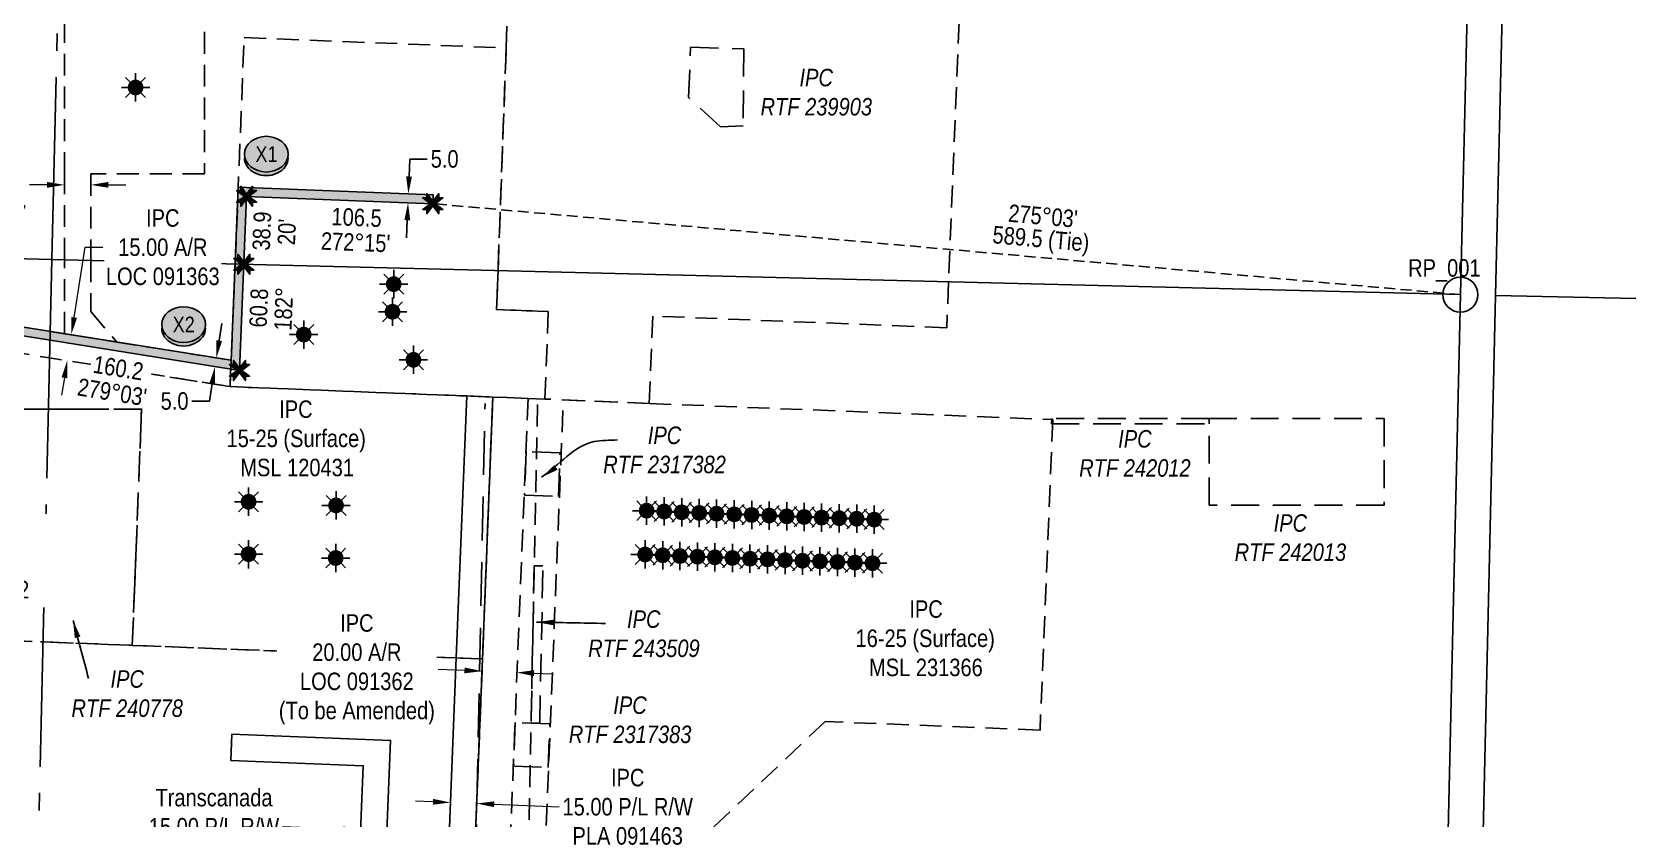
# Model space of a CAD drawing. Extents: x 394144 to 399238, y 6164209 to 6168457.
# Drawn here: x 395577 to 396493, y 6164814 to 6165263 of the extents above; entities that cross this region are included whole.
import ezdxf
from ezdxf.enums import TextEntityAlignment as Align

# ---------------------------------------------------------------- set-up
doc = ezdxf.new("R2010")
doc.units = 0
doc.header["$LTSCALE"] = 5
doc.header["$PDSIZE"] = 0.5
for name, pattern in [('foc-ACCESSROAD', [3.75, 2.5, -1.25]), ('foc-QUARTERLINE', [33, 25, -3, 2, -3]), ('foc-TIELINE', [1.875, 1.25, -0.625]), ('HIDDEN2', [4.7625, 3.175, -1.5875])]:
    doc.linetypes.add(name, pattern=pattern)
doc.layers.get('Defpoints').update_dxf_attribs({"color": 9})
for name, color, linetype in [('35', 37, 'Continuous'), ('C-AR', 13, 'foc-ACCESSROAD'), ('C-RW', 13, 'Continuous'), ('C-WS', 13, 'foc-ACCESSROAD'), ('C-WS-S', 13, 'Continuous'), ('F-RW', 190, 'Continuous'), ('L-BD', 7, 'Continuous'), ('L-BD1', 253, 'Continuous'), ('L-MON', 1, 'Continuous'), ('L-SEC', 7, 'Continuous'), ('L-SECQ', 8, 'foc-QUARTERLINE'), ('L-TIE', 7, 'foc-TIELINE'), ('P-CROSSINGS', 250, 'Continuous'), ('P-PROPOSED', 10, 'Continuous'), ('P-PROPOSED-H', 21, 'Continuous'), ('P-TXT', 4, 'Continuous'), ('T-EXISTING TFA', 220, 'HIDDEN2'), ('T-EXISTING TFA-T', 220, 'Continuous')]:
    doc.layers.add(name, color=color, linetype=linetype)
for name, color, linetype, lineweight in [('C-AR-T', 13, 'Continuous', 9), ('C-RW-T', 13, 'Continuous', 9), ('C-WS-T', 13, 'Continuous', 9), ('F-RW-T', 190, 'Continuous', 9)]:
    doc.layers.add(name, color=color, linetype=linetype, lineweight=lineweight)
doc.styles.add('100L', font='ARIALN.TTF', dxfattribs={"height": 11})
doc.styles.add('80', font='ARIALN.TTF', dxfattribs={"height": 10})
doc.styles.add('80CG', font='ARIALN.TTF', dxfattribs={"height": 10})
doc.styles.add('80L', font='ARIALN.TTF', dxfattribs={"height": 10})
doc.styles.add('Crossing', font='ARIALN.TTF', dxfattribs={"height": 10})
doc.dimstyles.new('Compass 5 000', dxfattribs={"dimscale": 5, "dimtxt": 9, "dimasz": 2, "dimexe": 0.2, "dimexo": 0.0625, "dimgap": 0.5, "dimtad": 0, "dimtih": 1, "dimtoh": 1, "dimzin": 0, "dimdsep": 46, "dimtxsty": '80CG', "dimcen": 0.1, "dimse1": 1, "dimse2": 1, "dimclrd": 256, "dimclrt": 256, "dimaunit": 1, "dimadec": 4, "dimazin": 0, "dimtfac": 0.06, "dimtofl": 0, "dimtmove": 0, "dimatfit": 1, "dimfxl": 0.2, "dimtolj": 1, "dimtzin": 0, "dimlwd": -1, "dimarcsym": 0})

# ---------------------------------------------------------------- blocks, each defined once
blk = doc.blocks.new('*D426')
at = {"layer": 'C-AR-T', "transparency": 16777216}
for p, q in [((395601, 6165100.23), (395607.39, 6165140.32)), ((395607.39, 6165140.32), (395617.39, 6165140.32)), ((395595.49, 6165065.67), (395593.92, 6165055.79))]:
    blk.add_line(p, q, dxfattribs=at)
for points in [[(395599.36, 6165100.49), (395602.65, 6165099.97), (395599.43, 6165090.36)], [(395593.84, 6165065.93), (395597.14, 6165065.41), (395597.07, 6165075.54)]]:
    blk.add_solid(points, dxfattribs=at)
at = {"layer": 'Defpoints', "color": 0, "transparency": 16777216}
for p in [(395609.72, 6165088.71), (395597.07, 6165075.54), (395607.36, 6165073.9)]:
    blk.add_point(p, dxfattribs=at)
at = {"layer": 'C-AR-T', "transparency": 16777216, "insert": (395651.69, 6165140.32), "char_height": 10, "attachment_point": 5, "style": '80CG', "bg_fill": 3, "box_fill_scale": 1.1, "bg_fill_color": 256, "bg_fill_true_color": 13158600, "bg_fill_transparency": 0}
blk.add_mtext('\\A1;IPC\\P15.00 A/R\\PLOC 091363', dxfattribs=at)
blk = doc.blocks.new('*D427')
at = {"layer": 'C-AR-T', "transparency": 16777216}
for p, q in [((395824.02, 6164898.48), (395808.91, 6164899.08)), ((395863.77, 6164896.89), (395873.76, 6164896.49))]:
    blk.add_line(p, q, dxfattribs=at)
for points in [[(395824.09, 6164900.14), (395823.96, 6164896.81), (395834.02, 6164898.08)], [(395863.83, 6164898.55), (395863.7, 6164895.22), (395853.77, 6164897.29)]]:
    blk.add_solid(points, dxfattribs=at)
at = {"layer": 'Defpoints', "color": 0, "transparency": 16777216}
for p in [(395834.02, 6164898.08), (395830.99, 6164822.24), (395850.74, 6164821.45)]:
    blk.add_point(p, dxfattribs=at)
at = {"layer": 'C-AR-T', "transparency": 16777216, "insert": (395762.53, 6164899.08), "char_height": 10, "attachment_point": 5, "style": '80CG', "bg_fill": 3, "box_fill_scale": 1.1, "bg_fill_color": 256, "bg_fill_true_color": 13158600, "bg_fill_transparency": 0}
blk.add_mtext('\\A1;IPC\\P20.00 A/R\\PLOC 091362\\P(To be Amended)', dxfattribs=at)
blk = doc.blocks.new('*D431')
at = {"layer": 'C-AR-T', "transparency": 16777216}
for p, q in [((395585.53, 6165175.99), (395575.53, 6165175.99)), ((395620.53, 6165176), (395630.53, 6165176))]:
    blk.add_line(p, q, dxfattribs=at)
for points in [[(395585.53, 6165177.66), (395585.53, 6165174.33), (395595.53, 6165176)], [(395620.53, 6165177.67), (395620.53, 6165174.33), (395610.53, 6165176)]]:
    blk.add_solid(points, dxfattribs=at)
at = {"layer": 'Defpoints', "color": 0, "transparency": 16777216}
for p in [(395595.53, 6165176), (395595.54, 6165167.43), (395610.53, 6165167.43)]:
    blk.add_point(p, dxfattribs=at)
at = {"layer": 'C-AR-T', "transparency": 16777216, "insert": (395541.23, 6165175.99), "char_height": 10, "attachment_point": 5, "style": '80CG'}
blk.add_mtext('\\A1;IPC\\P15.00 A/R\\PLOC 120977', dxfattribs=at)
blk = doc.blocks.new('*D446')
at = {"layer": 'C-RW-T', "transparency": 16777216}
for p, q in [((395806.03, 6164823.39), (395796.04, 6164823.79)), ((395840.99, 6164821.98), (395878.15, 6164820.49))]:
    blk.add_line(p, q, dxfattribs=at)
for points in [[(395806.1, 6164825.05), (395805.96, 6164821.72), (395816.02, 6164822.99)], [(395841.06, 6164823.65), (395840.92, 6164820.32), (395831, 6164822.38)]]:
    blk.add_solid(points, dxfattribs=at)
at = {"layer": 'Defpoints', "color": 0, "transparency": 16777216}
for p in [(395816.02, 6164822.99), (395814.74, 6164791.06), (395829.72, 6164790.46)]:
    blk.add_point(p, dxfattribs=at)
at = {"layer": 'C-RW-T', "transparency": 16777216, "insert": (395917.24, 6164820.49), "char_height": 10, "attachment_point": 5, "style": '80CG'}
blk.add_mtext('\\A1;IPC\\P15.00 P/L R/W\\PPLA 091463', dxfattribs=at)
blk = doc.blocks.new('*D452')
at = {"layer": 'Defpoints', "color": 0, "transparency": 16777216}
for p in [(395733.48, 6165168.08), (395733.68, 6165173.07), (395791.75, 6165165.78)]:
    blk.add_point(p, dxfattribs=at)
at = {"layer": 'P-TXT', "transparency": 16777216}
for p, q in [((395792.34, 6165180.77), (395792.74, 6165190.76)), ((395792.74, 6165190.76), (395802.74, 6165190.76)), ((395791.36, 6165155.79), (395790.96, 6165145.79))]:
    blk.add_line(p, q, dxfattribs=at)
for points in [[(395790.68, 6165180.83), (395794.01, 6165180.7), (395791.95, 6165170.78)], [(395789.69, 6165155.85), (395793.02, 6165155.72), (395791.75, 6165165.78)]]:
    blk.add_solid(points, dxfattribs=at)
at = {"layer": 'P-TXT', "transparency": 16777216, "insert": (395812.69, 6165190.76), "char_height": 10, "attachment_point": 5, "style": '80CG'}
blk.add_mtext('\\A1;5.0', dxfattribs=at)
blk = doc.blocks.new('GAS')
h = blk.add_hatch(color=255)
h.dxf.hatch_style = 1
edge = h.paths.add_edge_path()
edge.add_arc((0, 0), 0.9, 0, 360)
for p, q in [((-0.81, 0), (-1.62, 0)), ((-0.57, 0.57), (-1.14, 1.14)), ((0, 0.81), (0, 1.62)), ((0.57, 0.57), (1.14, 1.14)), ((1.62, 0), (0.81, 0)), ((-0.57, -0.57), (-1.14, -1.14)), ((0, -0.81), (0, -1.62)), ((1.14, -1.14), (0.57, -0.57))]:
    blk.add_line(p, q)
blk.add_circle((0, 0), 0.8)
blk = doc.blocks.new('*D478')
at = {"layer": 'Defpoints', "color": 0, "transparency": 16777216}
for p in [(395764.69, 6164807.25), (395760.45, 6164701.76), (395775.44, 6164701.16)]:
    blk.add_point(p, dxfattribs=at)
at = {"layer": 'F-RW-T', "transparency": 16777216}
for p, q in [((395754.7, 6164807.65), (395720.02, 6164809.05)), ((395789.67, 6164806.25), (395799.66, 6164805.85))]:
    blk.add_line(p, q, dxfattribs=at)
for points in [[(395754.77, 6164809.32), (395754.63, 6164805.99), (395764.69, 6164807.25)], [(395789.73, 6164807.92), (395789.6, 6164804.58), (395779.67, 6164806.65)]]:
    blk.add_solid(points, dxfattribs=at)
at = {"layer": 'F-RW-T', "transparency": 16777216, "insert": (395680.93, 6164809.05), "char_height": 10, "attachment_point": 5, "style": '80CG'}
blk.add_mtext('\\A1;Transcanada\\P15.00 P/L R/W\\PPLA 240246', dxfattribs=at)
blk = doc.blocks.new('TEMP')
h = blk.add_hatch(color=255)
h.dxf.hatch_style = 1
h.paths.add_polyline_path([(0, 0.25), (-0.67, 1.15), (-0.67, 0.67), (-1.15, 0.67), (-0.25, 0), (-1.15, -0.67), (-0.67, -0.67), (-0.67, -1.15), (0, -0.25), (0.67, -1.15), (0.67, -0.67), (1.15, -0.67), (0.25, 0), (1.15, 0.67), (0.67, 0.67), (0.67, 1.15)])
h.paths.add_polyline_path([(0.57, 0.85), (0.57, 0.57), (0.85, 0.57), (0.08, 0), (0.85, -0.57), (0.57, -0.57), (0.57, -0.85), (0, -0.08), (-0.57, -0.85), (-0.57, -0.57), (-0.85, -0.57), (-0.08, 0), (-0.85, 0.57), (-0.57, 0.57), (-0.57, 0.85), (0, 0.08)], flags=16)
h = blk.add_hatch(color=1)
h.dxf.hatch_style = 1
h.paths.add_polyline_path([(0, 0.08), (-0.57, 0.85), (-0.57, 0.57), (-0.85, 0.57), (-0.08, 0), (-0.85, -0.57), (-0.57, -0.57), (-0.57, -0.85), (0, -0.08), (0.57, -0.85), (0.57, -0.57), (0.85, -0.57), (0.08, 0), (0.85, 0.57), (0.57, 0.57), (0.57, 0.85)])
at = {"color": 1}
for p, q in [((-0.08, 0), (0.08, 0)), ((0, 0.08), (0, -0.08))]:
    blk.add_line(p, q, dxfattribs=at)
at = {"color": 255, "flags": 128}
blk.add_lwpolyline([(-0.25, 0), (-1.15, 0.67), (-0.67, 0.67), (-0.67, 1.15), (0, 0.25), (0.67, 1.15), (0.67, 0.67), (1.15, 0.67), (0.25, 0), (1.15, -0.67), (0.67, -0.67), (0.67, -1.15), (0, -0.25), (-0.67, -1.15), (-0.67, -0.67), (-1.15, -0.67)], close=True, dxfattribs=at)
at = {"color": 1, "flags": 128}
blk.add_lwpolyline([(-0.08, 0), (-0.85, 0.57), (-0.57, 0.57), (-0.57, 0.85), (0, 0.08), (0.57, 0.85), (0.57, 0.57), (0.85, 0.57), (0.08, 0), (0.85, -0.57), (0.57, -0.57), (0.57, -0.85), (0, -0.08), (-0.57, -0.85), (-0.57, -0.57), (-0.85, -0.57)], close=True, dxfattribs=at)
blk = doc.blocks.new('*D483')
at = {"layer": 'Defpoints', "color": 0, "transparency": 16777216}
for p in [(395670.39, 6165073.93), (395671.18, 6165078.86), (395681.51, 6165072.16)]:
    blk.add_point(p, dxfattribs=at)
at = {"layer": 'P-TXT', "transparency": 16777216}
for p, q in [((395683.87, 6165086.97), (395685.44, 6165096.84)), ((395679.93, 6165062.28), (395678.36, 6165052.41)), ((395678.36, 6165052.41), (395668.36, 6165052.41))]:
    blk.add_line(p, q, dxfattribs=at)
for points in [[(395682.22, 6165087.23), (395685.52, 6165086.7), (395682.3, 6165077.09)], [(395678.29, 6165062.54), (395681.58, 6165062.02), (395681.51, 6165072.16)]]:
    blk.add_solid(points, dxfattribs=at)
at = {"layer": 'P-TXT', "transparency": 16777216, "insert": (395658.41, 6165052.41), "char_height": 10, "attachment_point": 5, "style": '80CG'}
blk.add_mtext('\\A1;5.0', dxfattribs=at)
blk = doc.blocks.new('xing2')
h = blk.add_hatch(color=50)
h.dxf.hatch_style = 1
edge = h.paths.add_edge_path()
edge.add_ellipse((0, 0), major_axis=(-12.5, 0), ratio=0.816297, start_angle=0, end_angle=360)
h = blk.add_hatch(color=250)
h.dxf.hatch_style = 1
edge = h.paths.add_edge_path()
edge.add_ellipse((0, -2.05), major_axis=(-12.5, 0), ratio=0.816297, start_angle=0, end_angle=180)
edge.add_line((12.5, -2.05), (12.5, 0))
edge.add_ellipse((0, 0), major_axis=(-12.5, 0), ratio=0.816297, start_angle=0, end_angle=180, ccw=False)
edge.add_line((-12.5, 0), (-12.5, -2.05))
at = {"color": 250}
blk.add_ellipse((0, 0), major_axis=(-12.5, 0), ratio=0.816297, dxfattribs=at)
blk.add_ellipse((0, -2.05), major_axis=(-12.5, 0), ratio=0.816297, start_param=0, end_param=3.141593, dxfattribs=at)
at = {"color": 250, "style": 'Crossing'}
blk.add_attdef('CROSSING', text='', height=9, dxfattribs=at).set_placement((0.09, 0.02), align=Align.MIDDLE_CENTER)
at = {"color": 250, "style": 'Crossing', "flags": 1}
for tag, p in [('OWNER', (0.09, -12.49)), ('DESCRIPTION', (0.09, -25.77)), ('LOCATION', (0.09, -39.3)), ('DWG_REF', (0.09, -52.84))]:
    blk.add_attdef(tag, text='', height=9, dxfattribs=at).set_placement(p, align=Align.MIDDLE_CENTER)

msp = doc.modelspace()

# ---------------------------------------------------------------- hatches: boundary and pattern name
at = {"layer": 'P-PROPOSED-H'}
h = msp.add_hatch(color=256, dxfattribs=at)
h.dxf.hatch_style = 1
h.paths.add_polyline_path([(395805.928, 6165165.221), (395806.125, 6165170.216), (395694.765, 6165174.61), (395690.738, 6165075.746), (395542.31, 6165099.408), (395542.309, 6165104.43), (395442.325, 6165113.856), (395442.324, 6165108.834), (395340.827, 6165116.113), (395340.826, 6165139.569), (395300.826, 6165140.575), (395300.826, 6165189.184), (395231.319, 6165189.185), (395231.319, 6165184.186), (395295.828, 6165184.186), (395295.828, 6165135.702), (395335.828, 6165134.695), (395335.828, 6165111.461), (395447.321, 6165103.464), (395447.322, 6165108.364), (395537.312, 6165099.881), (395537.312, 6165095.143), (395695.504, 6165069.925), (395699.556, 6165169.419)])

# ---------------------------------------------------------------- linework, layer by layer
at = {"layer": '35', "color": 3}
msp.add_circle((396392.911, 6165113.243), 9.996, dxfattribs=at)
at = {"layer": 'C-AR', "flags": 128}
msp.add_lwpolyline([(395690.738, 6165075.746), (395690.094, 6165060.665), (395640.378, 6165068.59), (395587.047, 6165077.092), (395542.312, 6165084.223), (395542.31, 6165099.408), (395587.399, 6165092.22), (395595.545, 6165090.922), (395625.354, 6165086.169), (395690.738, 6165075.746)], close=True, dxfattribs=at)
at = {"layer": 'C-AR'}
msp.add_lwpolyline([(395846.267, 6164703.536), (395845.552, 6164685.715), (395843.894, 6164685.757), (395842.394, 6164685.794), (395833.551, 6164686.015), (395833.093, 6164686.026), (395825.551, 6164686.215), (395826.215, 6164704.263), (395827.276, 6164729.354), (395827.531, 6164735.741), (395834.292, 6164905.003), (395840.195, 6165054.742), (395848.332, 6165054.42), (395860.328, 6165053.945), (395846.267, 6164703.536)], close=True, dxfattribs=at)
at = {"layer": 'C-RW'}
msp.add_lwpolyline([(395813.695, 6164764.982), (395819.337, 6164905.584), (395825.346, 6165055.327), (395840.195, 6165054.742), (395834.292, 6164905.003), (395827.531, 6164735.741)], dxfattribs=at)
at = {"layer": 'C-WS'}
for points in [[(396100.564, 6165120.53), (396099.516, 6165094.305), (395931.525, 6165101.021), (395929.532, 6165051.048), (395869.914, 6165053.566), (395871.898, 6165103.62), (395850.339, 6165104.405), (395842.342, 6165104.696), (395843.159, 6165126.963), (395847.822, 6165254.245), (395851.442, 6165354.483), (395859.432, 6165354.161), (396109.505, 6165344.165), (396100.564, 6165120.53)], [(395610.537, 6165103.525), (395625.354, 6165086.169), (395595.545, 6165090.922), (395595.539, 6165133.165), (395595.533, 6165182.21), (395595.524, 6165282.174), (395675.496, 6165282.183), (395675.506, 6165182.218), (395610.527, 6165182.212), (395610.534, 6165132.789), (395610.537, 6165103.525)], [(395871.898, 6165103.62), (395869.914, 6165053.566), (395860.328, 6165053.945), (395848.332, 6165054.42), (395840.195, 6165054.742), (395825.346, 6165055.327), (395690.094, 6165060.665), (395690.738, 6165075.746), (395692.217, 6165110.338), (395693.025, 6165130.722), (395698.156, 6165260.151), (395847.822, 6165254.245), (395843.159, 6165126.963), (395842.342, 6165104.696), (395850.339, 6165104.405), (395871.898, 6165103.62)], [(395840.195, 6165054.742), (395834.292, 6164905.003), (395819.337, 6164905.584), (395634.276, 6164912.805), (395640.378, 6165068.59), (395690.094, 6165060.665), (395825.346, 6165055.327), (395840.195, 6165054.742)], [(395634.276, 6164912.805), (395639.561, 6165047.718), (395489.614, 6165047.76), (395489.614, 6164918.448)], [(395929.532, 6165051.048), (396160.06, 6165041.883), (396152.755, 6164864.382), (396030.008, 6164869.256), (395966.073, 6164808.604), (395964.354, 6164749.63), (395868.44, 6164753.582), (395880.46, 6165053.121), (395929.532, 6165051.048)], [(395834.299, 6164905.003), (395831.898, 6164845.088), (395828.945, 6164771.155), (395818.826, 6164751.521), (395812.676, 6164739.589), (395788.599, 6164696.183), (395783.457, 6164547.039), (395768.475, 6164547.623), (395574.885, 6164555.175), (395164.372, 6164571.187), (395174.7, 6164870.792), (395300.826, 6164865.766), (395300.827, 6164925.812), (395583.265, 6164914.795), (395634.276, 6164912.804), (395819.337, 6164905.584), (395834.299, 6164905.003)]]:
    msp.add_lwpolyline(points, close=True, dxfattribs=at)
at = {"layer": 'L-SEC', "flags": 128}
for points in [[(396411.885, 6165917.232), (396392.911, 6165113.243)], [(396431.99, 6165916.784), (396413.015, 6165112.794)], [(394783.711, 6165153.628), (395588.358, 6165133.345)], [(395588.358, 6165133.345), (396392.911, 6165113.243)], [(396392.911, 6165113.243), (396374.446, 6164309.206)], [(396413.015, 6165112.794), (396394.551, 6164308.755), (396392.218, 6164208.734)], [(396413.015, 6165112.794), (396493.141, 6165111.004)]]:
    msp.add_lwpolyline(points, dxfattribs=at)
at = {"layer": 'L-SECQ', "flags": 128}
for points in [[(395606.321, 6165897.411), (395588.358, 6165133.345)], [(395588.358, 6165133.345), (395570.319, 6164359.202)]]:
    msp.add_lwpolyline(points, dxfattribs=at)
at = {"layer": 'L-TIE', "flags": 128}
msp.add_lwpolyline([(396392.911, 6165113.243), (395805.928, 6165165.221)], dxfattribs=at)
at = {"layer": 'P-PROPOSED', "flags": 128}
msp.add_lwpolyline([(395805.928, 6165165.221), (395806.125, 6165170.216), (395694.765, 6165174.61), (395690.738, 6165075.746), (395542.31, 6165099.408), (395542.309, 6165104.43), (395442.325, 6165113.856), (395442.324, 6165108.834), (395340.827, 6165116.113), (395340.826, 6165139.569), (395300.826, 6165140.575), (395300.826, 6165189.184), (395231.319, 6165189.185), (395231.319, 6165184.186), (395295.828, 6165184.186), (395295.828, 6165135.702), (395335.828, 6165134.695), (395335.828, 6165111.461), (395447.321, 6165103.464), (395447.322, 6165108.364), (395537.312, 6165099.881), (395537.312, 6165095.143), (395695.504, 6165069.925), (395699.556, 6165169.419)], close=True, dxfattribs=at)
at = {"layer": 'T-EXISTING TFA'}
msp.add_lwpolyline([(395953.146, 6165254.636), (395983.554, 6165253.828), (395983.105, 6165209.658), (395970.319, 6165209.098), (395952.036, 6165225.914), (395953.146, 6165254.636)], dxfattribs=at)
for points in [[(395634.276, 6164912.805), (395639.561, 6165047.718), (395489.614, 6165047.76), (395489.614, 6164918.448)], [(396159.305, 6165039.371), (396249.328, 6165039.371), (396249.328, 6165042.37), (396159.417, 6165042.37)], [(396249.328, 6164992.888), (396249.328, 6165042.37), (396349.291, 6165042.37), (396349.291, 6164992.888), (396249.328, 6164992.888)], [(395858.337, 6164998.607), (395877.666, 6164997.924), (395878.598, 6165022.898), (395859.269, 6165023.581)], [(395867.01, 6164868.266), (395868.846, 6164958.213), (395863.849, 6164958.315), (395862.013, 6164868.368)], [(395852.087, 6164843.713), (395871.882, 6164843.013), (395872.814, 6164867.986), (395853.019, 6164868.687)]]:
    msp.add_lwpolyline(points, close=True, dxfattribs=at)

# ---------------------------------------------------------------- block references
at = {"layer": 'C-WS-S', "xscale": 4.99816500000001, "yscale": 4.99816500000001, "zscale": 4.99816500000001}
for p in [(395636.141, 6165231.658), (395783.594, 6165119.252), (395782.902, 6165103.458), (395732.188, 6165090.417), (395794.848, 6165076.007), (395700.674, 6164994.862), (395750.651, 6164992.779), (395928.065, 6164989.776), (395938.071, 6164989.315), (395948.078, 6164988.854), (395958.088, 6164988.505), (395968.032, 6164988.045), (395978.041, 6164987.696), (395988.051, 6164987.346), (395998.06, 6164986.997), (396008.067, 6164986.536), (396018.013, 6164986.188), (396028.023, 6164985.838), (396038.032, 6164985.489), (396048.042, 6164985.14), (396058.049, 6164984.679), (395700.652, 6164964.913), (395927.217, 6164964.746), (395937.223, 6164964.285), (395947.104, 6164963.827), (395957.114, 6164963.477), (395967.06, 6164963.129), (395977.07, 6164962.779), (395987.077, 6164962.319), (395997.086, 6164961.969), (396007.093, 6164961.508), (396017.04, 6164961.16), (396027.05, 6164960.811), (396037.059, 6164960.461), (396047.069, 6164960.112), (396057.078, 6164959.763)]:
    msp.add_blockref('GAS', p, dxfattribs=at)
at = {"layer": 'L-MON', "xscale": 4.998165000000002, "yscale": 4.998165000000002, "zscale": 4.998165000000002}
for p in [(395699.556, 6165169.419), (395805.928, 6165165.221), (395697.975, 6165130.606)]:
    msp.add_blockref('TEMP', p, dxfattribs=at)
at = {"layer": 'P-CROSSINGS'}
msp.add_blockref('xing2', (395710.812, 6165193.538), dxfattribs=at).add_auto_attribs({'CROSSING': 'X1'})

# ---------------------------------------------------------------- texts
at = {"layer": '35', "color": 3, "style": '80'}
msp.add_attdef('RP_001', (396363.04, 6165123.523), 'RP', height=9.9963, dxfattribs=at)
at = {"layer": 'L-BD', "style": '80L'}
for s, height, p in [("275°03'", 9.9963, (396154.464, 6165158.192)), ('589.5 (Tie)', 9.99633, (396153.207, 6165144.003))]:
    msp.add_text(s, height=height, rotation=354.9396, dxfattribs=at).set_placement(p, align=Align.MIDDLE)
at = {"layer": 'L-BD1', "style": '80L'}
for s, rotation, p in [('38.9', 87.6678, (395708.254, 6165149.626)), ('106.5', 357.7392, (395762.405, 6165157.434)), ("20'", 87.6678, (395722.487, 6165149.046)), ("272°15'", 357.7392, (395761.843, 6165143.2)), ('60.8', 87.6678, (395706.462, 6165105.638)), ('182°', 87.6678, (395720.695, 6165105.059))]:
    msp.add_text(s, height=9.9963, rotation=rotation, dxfattribs=at).set_placement(p, align=Align.MIDDLE)
at = {"layer": 'T-EXISTING TFA-T', "char_height": 10, "attachment_point": 1, "style": '100L'}
for s, width, insert in [('\\pi25.98452;{\\fArial Narrow|b0|i1|c0|p34;IPC\\P\\pi3.73349;RTF 239903}', 70.60477, (395989.395, 6165242.321)), ('\\pi22.79898;{\\fArial Narrow|b0|i1|c0|p34;IPC\\P\\pi0.52067;RTF 242012}', 64.2337, (396174.623, 6165035.858)), ('\\pi22.79898;{\\fArial Narrow|b0|i1|c0|p34;IPC\\P\\pi0.54795;RTF 242013}', 64.2337, (396263.41, 6164987.73)), ('\\pi22.79898;{\\fArial Narrow|b0|i1|c0|p34;IPC\\P\\pi0.51044;RTF 240778}', 64.2337, (395599.024, 6164898.582))]:
    msp.add_mtext_dynamic_manual_height_columns(s, width=width, gutter_width=55, heights=[0], dxfattribs=dict(at, insert=insert))

# ---------------------------------------------------------------- dimensions: what is measured, and where the dimension line sits
at = {"layer": 'P-TXT'}
dim = msp.add_linear_dim(base=(395791.752, 6165165.779), p1=(395733.682, 6165173.074), p2=(395733.484, 6165168.078), angle=267.740222, text='5.0', dimstyle='Compass 5 000', dxfattribs=at)
dim.commit()
dim.dimension.update_dxf_attribs({"geometry": '*D452', "text_midpoint": (395812.69, 6165190.76), "dimtype": 161})

# ---------------------------------------------------------------- leaders
at = {"layer": 'T-EXISTING TFA-T', "path_type": 1}
msp.add_leader([(395600.436, 6164927.051), (395609.31, 6164893.771)], dimstyle='Compass 5 000', override={"dimgap": 0.5, "dimtad": 0}, dxfattribs=at)

# ---------------------------------------------------------------- next in the draw order: texts
at = {"layer": 'C-WS-T', "insert": (395502.39, 6164982.959), "char_height": 10, "attachment_point": 1, "style": '80L', "bg_fill": 2}
msp.add_mtext_dynamic_manual_height_columns('\\pi30.73213;IPC\\P\\pi9.57933;Work Camp\\P\\pi7.43404;DML 240022', width=78.99495, gutter_width=50, heights=[0], dxfattribs=at)
at = {"layer": 'L-BD1', "insert": (395623.519, 6165062.486), "char_height": 9.9963, "width": 43.01178, "attachment_point": 2, "rotation": 350.9424, "style": '80L', "bg_fill": 3, "box_fill_scale": 1.15, "bg_fill_color": 256, "bg_fill_true_color": 256, "bg_fill_transparency": 0}
msp.add_mtext("279°03'", dxfattribs=at)
at = {"layer": 'T-EXISTING TFA-T', "insert": (395902.945, 6165037.866), "char_height": 10, "attachment_point": 1, "style": '100L', "bg_fill": 2}
msp.add_mtext_dynamic_manual_height_columns('\\pi25.79011;{\\fArial Narrow|b0|i1|c0|p34;IPC\\P\\pi0.32626;RTF 2317382}', width=70.21596, gutter_width=55, heights=[0], dxfattribs=at)
at = {"layer": 'T-EXISTING TFA-T', "insert": (395883.236, 6164883.627), "char_height": 10, "attachment_point": 1, "style": '100L', "bg_fill": 3, "box_fill_scale": 1.1, "bg_fill_color": 256, "bg_fill_transparency": 0}
msp.add_mtext_dynamic_manual_height_columns('\\pi25.79011;{\\fArial Narrow|b0|i1|c0|p34;IPC\\P\\pi0.35355;RTF 2317383}', width=70.21596, gutter_width=55, heights=[0], dxfattribs=at)

# ---------------------------------------------------------------- next in the draw order: linework, layer by layer
at = {"layer": 'C-AR', "flags": 128}
msp.add_lwpolyline([(395865.73, 6165050.433), (395860.388, 6164788.78), (395863.086, 6164725.258), (395866.22, 6164696.556), (395880.497, 6164596.594), (395887.179, 6164559.567), (395890.795, 6164543.805), (395897.946, 6164524.451), (395908.367, 6164502.568), (395934.458, 6164462.628), (395999.877, 6164369.835), (396114.045, 6164215.662)], dxfattribs=at)
at = {"layer": 'F-RW', "flags": 128}
msp.add_lwpolyline([(396306.852, 6164210.896), (396252.465, 6164284.366), (396047.467, 6164398.547), (395763.68, 6164408.524), (395781.754, 6164858.4), (395691.194, 6164862.039), (395690.592, 6164847.056), (395766.17, 6164844.02), (395748.092, 6164394.068), (396043.328, 6164383.689), (396242.34, 6164272.842), (396287.873, 6164211.333)], dxfattribs=at)

# ---------------------------------------------------------------- next in the draw order: texts
at = {"layer": 'L-BD1', "insert": (395612.938, 6165078.556), "char_height": 9.9963, "width": 31.99236, "attachment_point": 1, "rotation": 350.9424, "style": '80L', "bg_fill": 3, "box_fill_scale": 1.15, "bg_fill_color": 256, "bg_fill_true_color": 256, "bg_fill_transparency": 0}
msp.add_mtext('160.2', dxfattribs=at)

# ---------------------------------------------------------------- next in the draw order: leaders
at = {"layer": 'T-EXISTING TFA-T', "path_type": 1}
msp.add_leader([(395868.029, 6165008.902), (395898.068, 6165029.302), (395911.434, 6165030.193)], dimstyle='Compass 5 000', override={"dimgap": 0.5, "dimtad": 0}, dxfattribs=at)

# ---------------------------------------------------------------- next in the draw order: texts
at = {"layer": 'T-EXISTING TFA-T', "insert": (395891.089, 6164932.799), "char_height": 10, "attachment_point": 1, "style": '100L', "bg_fill": 3, "box_fill_scale": 1.1, "bg_fill_color": 256, "bg_fill_transparency": 0}
msp.add_mtext_dynamic_manual_height_columns('\\pi25.79011;{\\fArial Narrow|b0|i1|c0|p34;IPC\\P\\pi3.57319;RTF 243509}', width=70.21596, gutter_width=55, heights=[0], dxfattribs=at)

# ---------------------------------------------------------------- next in the draw order: dimensions: what is measured, and where the dimension line sits
at = {"layer": 'C-AR-T'}
dim = msp.add_linear_dim(base=(395597.065, 6165075.543), p1=(395609.724, 6165088.714), p2=(395607.363, 6165073.901), angle=260.941431, text='IPC\\P15.00 A/R\\PLOC 091363', dimstyle='Compass 5 000', override={"dimtfill": 1}, dxfattribs=at)
dim.commit()
dim.dimension.update_dxf_attribs({"geometry": '*D426', "text_midpoint": (395651.693, 6165140.318), "dimtype": 161})

# ---------------------------------------------------------------- next in the draw order: linework, layer by layer
at = {"layer": 'C-AR', "ltscale": 2, "flags": 128}
msp.add_lwpolyline([(396076.028, 6164216.608), (395975.569, 6164352.269), (395909.643, 6164445.782), (395882.158, 6164487.855), (395870.287, 6164512.784), (395861.998, 6164535.22), (395857.792, 6164553.548), (395850.887, 6164591.81), (395836.463, 6164692.807), (395833.166, 6164722.992), (395830.387, 6164788.449), (395835.748, 6165051.045)], dxfattribs=at)

# ---------------------------------------------------------------- next in the draw order: block references
at = {"layer": 'L-MON', "xscale": 4.998165000000002, "yscale": 4.998165000000002, "zscale": 4.998165000000002}
msp.add_blockref('TEMP', (395695.504, 6165069.925), dxfattribs=at)
at = {"layer": 'P-CROSSINGS'}
msp.add_blockref('xing2', (395663.555, 6165096.149), dxfattribs=at).add_auto_attribs({'CROSSING': 'X2'})

# ---------------------------------------------------------------- next in the draw order: texts
at = {"layer": 'C-WS-T', "insert": (395683.814, 6165052.79), "char_height": 10, "attachment_point": 1, "style": '80L'}
msp.add_mtext_dynamic_manual_height_columns('\\pi34.3557;IPC\\P\\pi4.28749;15-25 (Surface)\\P\\pi12.12514;MSL 120431', width=86.2421, gutter_width=50, heights=[0], dxfattribs=at)

# ---------------------------------------------------------------- next in the draw order: dimensions: what is measured, and where the dimension line sits
at = {"layer": 'C-AR-T'}
dim = msp.add_linear_dim(base=(395595.534, 6165175.996), p1=(395610.529, 6165167.434), p2=(395595.535, 6165167.432), angle=180.006969, text='IPC\\P15.00 A/R\\PLOC 120977', dimstyle='Compass 5 000', dxfattribs=at)
dim.commit()
dim.dimension.update_dxf_attribs({"geometry": '*D431', "text_midpoint": (395541.233, 6165175.993), "dimtype": 161})
at = {"layer": 'P-TXT'}
dim = msp.add_linear_dim(base=(395681.509, 6165072.156), p1=(395671.176, 6165078.865), p2=(395670.389, 6165073.929), angle=260.94242, text='5.0', dimstyle='Compass 5 000', dxfattribs=at)
dim.commit()
dim.dimension.update_dxf_attribs({"geometry": '*D483', "text_midpoint": (395658.408, 6165052.406), "dimtype": 161})

# ---------------------------------------------------------------- next in the draw order: leaders
at = {"layer": 'T-EXISTING TFA-T', "path_type": 1}
msp.add_leader([(395865.231, 6164926.051), (395904.596, 6164925.302)], dimstyle='Compass 5 000', override={"dimgap": 0.5, "dimtad": 0}, dxfattribs=at)

# ---------------------------------------------------------------- next in the draw order: texts
at = {"layer": 'C-WS-T', "insert": (396047.384, 6164938.534), "char_height": 10, "attachment_point": 1, "style": '80L', "bg_fill": 3, "box_fill_scale": 1.15, "bg_fill_color": 256, "bg_fill_true_color": 256, "bg_fill_transparency": 0}
msp.add_mtext_dynamic_manual_height_columns('\\pi30.73213;IPC\\P\\pi0;16-25 (Surface)\\P\\pi7.71371;MSL 231366', width=78.99495, gutter_width=50, heights=[0], dxfattribs=at)

# ---------------------------------------------------------------- next in the draw order: dimensions: what is measured, and where the dimension line sits
at = {"layer": 'C-AR-T'}
dim = msp.add_linear_dim(base=(395834.015, 6164898.077), p1=(395850.744, 6164821.448), p2=(395830.986, 6164822.237), angle=177.712602, text='IPC\\P20.00 A/R\\PLOC 091362\\P(To be Amended)', dimstyle='Compass 5 000', override={"dimtfill": 1}, dxfattribs=at)
dim.commit()
dim.dimension.update_dxf_attribs({"geometry": '*D427', "text_midpoint": (395762.526, 6164899.079), "dimtype": 161})

# ---------------------------------------------------------------- next in the draw order: block references
at = {"layer": 'C-WS-S', "xscale": 4.99816500000001, "yscale": 4.99816500000001, "zscale": 4.99816500000001}
msp.add_blockref('GAS', (395750.438, 6164962.724), dxfattribs=at)

# ---------------------------------------------------------------- next in the draw order: dimensions: what is measured, and where the dimension line sits
at = {"layer": 'C-RW-T'}
dim = msp.add_linear_dim(base=(395816.023, 6164822.985), p1=(395829.716, 6164790.458), p2=(395814.742, 6164791.059), angle=177.702142, text='IPC\\P15.00 P/L R/W\\PPLA 091463', dimstyle='Compass 5 000', dxfattribs=at)
dim.commit()
dim.dimension.update_dxf_attribs({"geometry": '*D446', "text_midpoint": (395917.239, 6164820.492), "dimtype": 161})
at = {"layer": 'F-RW-T'}
dim = msp.add_linear_dim(base=(395764.693, 6164807.253), p1=(395775.437, 6164701.161), p2=(395760.454, 6164701.763), angle=177.699306, text='Transcanada\\P15.00 P/L R/W\\PPLA 240246', dimstyle='Compass 5 000', dxfattribs=at)
dim.commit()
dim.dimension.update_dxf_attribs({"geometry": '*D478', "text_midpoint": (395680.931, 6164809.048), "dimtype": 161})

doc.saveas('drawing.dxf')
